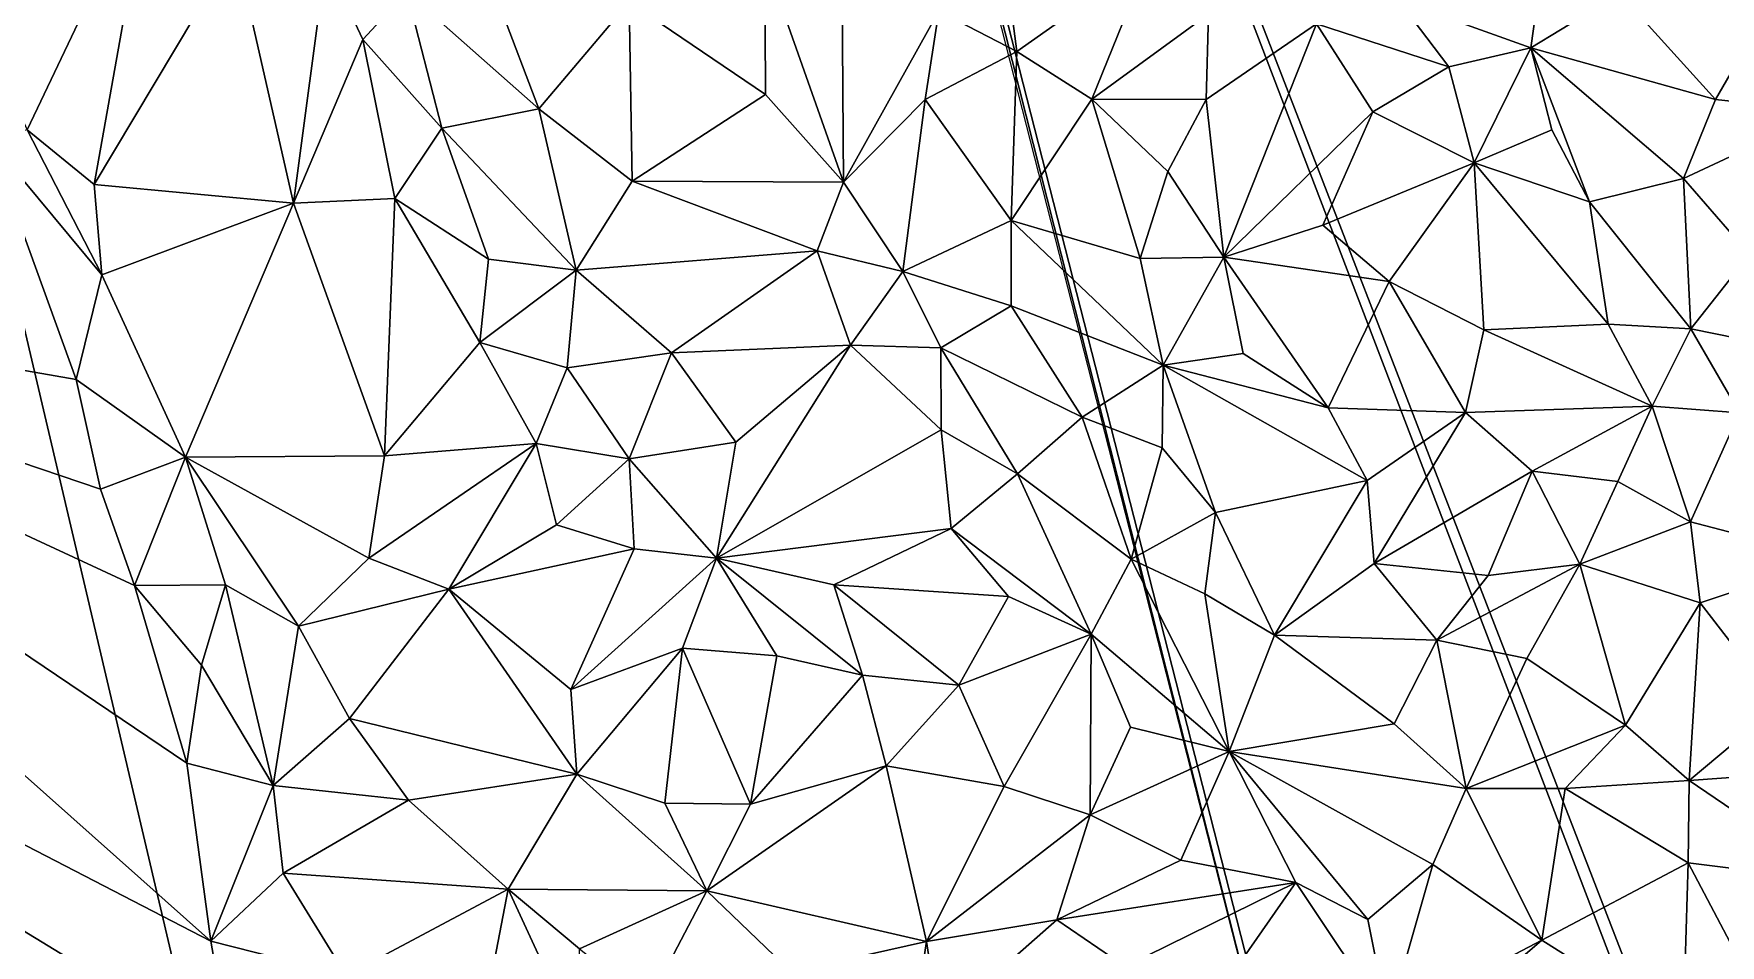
# Model space of a CAD drawing. Header units: metres. Extents: x -113 to 180, y -133 to 86.
# Drawn here: x -56.97 to -50.73, y -98.79 to -95.42 of the extents above; entities that cross this region are included whole.
import ezdxf

# ---------------------------------------------------------------- set-up
doc = ezdxf.new("R2010")
doc.units = ezdxf.units.M
for name, color, linetype, true_color in [('ASFALTO', 7, 'Continuous', 0x4a4b4e), ('EDIFICACION', 7, 'Continuous', 0xd9d4ca), ('TERRENO', 7, 'Continuous', 0x9a9179)]:
    doc.layers.add(name, color=color, linetype=linetype, true_color=true_color)

msp = doc.modelspace()

# ---------------------------------------------------------------- linework, layer by layer
at = {"layer": 'ASFALTO'}
for points in [[(-74.0979, -10.8561, 81.3415), (-53.1404, -66.9089, 80.2157), (-33.6043, -107.7545, 80.5869)], [(-62.5035, -30.9379, 80.492), (-74.0979, -10.8561, 81.3415), (-33.6043, -107.7545, 80.5869)], [(-65.2146, -13.3902, 80.6679), (-63.7816, -19.3873, 80.5999), (-33.6043, -107.7545, 80.5869)], [(-65.2146, -13.3902, 80.6679), (-33.6043, -107.7545, 80.5869), (-44.7201, -63.4721, 79.7034)], [(-63.7816, -19.3873, 80.5999), (-61.1285, -30.5843, 80.3979), (-33.6043, -107.7545, 80.5869)], [(-61.1278, -30.5999, 80.3978), (-61.1286, -30.6037, 80.3979), (-33.6043, -107.7545, 80.5869)], [(-61.1285, -30.5843, 80.3979), (-61.1278, -30.5881, 80.3979), (-33.6043, -107.7545, 80.5869)], [(-61.1278, -30.5881, 80.3979), (-61.1274, -30.5921, 80.3978), (-33.6043, -107.7545, 80.5869)], [(-61.1274, -30.596, 80.3978), (-61.1278, -30.5999, 80.3978), (-33.6043, -107.7545, 80.5869)], [(-61.1274, -30.5921, 80.3978), (-61.1274, -30.596, 80.3978), (-33.6043, -107.7545, 80.5869)], [(-61.1577, -30.6328, 80.3996), (-62.4595, -30.9562, 80.4889), (-33.6043, -107.7545, 80.5869)], [(-61.154, -30.6316, 80.3994), (-61.1577, -30.6328, 80.3996), (-33.6043, -107.7545, 80.5869)], [(-61.1503, -30.6301, 80.3991), (-61.154, -30.6316, 80.3994), (-33.6043, -107.7545, 80.5869)], [(-61.1469, -30.6283, 80.3989), (-61.1503, -30.6301, 80.3991), (-33.6043, -107.7545, 80.5869)], [(-61.1436, -30.6261, 80.3987), (-61.1469, -30.6283, 80.3989), (-33.6043, -107.7545, 80.5869)], [(-61.1406, -30.6236, 80.3985), (-61.1436, -30.6261, 80.3987), (-33.6043, -107.7545, 80.5869)], [(-61.1378, -30.6209, 80.3984), (-61.1406, -30.6236, 80.3985), (-33.6043, -107.7545, 80.5869)], [(-61.1353, -30.6178, 80.3982), (-61.1378, -30.6209, 80.3984), (-33.6043, -107.7545, 80.5869)], [(-61.1331, -30.6146, 80.3981), (-61.1353, -30.6178, 80.3982), (-33.6043, -107.7545, 80.5869)], [(-61.1312, -30.6111, 80.398), (-61.1331, -30.6146, 80.3981), (-33.6043, -107.7545, 80.5869)], [(-61.1297, -30.6075, 80.3979), (-61.1312, -30.6111, 80.398), (-33.6043, -107.7545, 80.5869)], [(-61.1286, -30.6037, 80.3979), (-61.1297, -30.6075, 80.3979), (-33.6043, -107.7545, 80.5869)], [(-62.5013, -30.9412, 80.4919), (-62.5035, -30.9379, 80.492), (-33.6043, -107.7545, 80.5869)], [(-62.4988, -30.9442, 80.4917), (-62.5013, -30.9412, 80.4919), (-33.6043, -107.7545, 80.5869)], [(-62.4961, -30.947, 80.4915), (-62.4988, -30.9442, 80.4917), (-33.6043, -107.7545, 80.5869)], [(-62.493, -30.9495, 80.4913), (-62.4961, -30.947, 80.4915), (-33.6043, -107.7545, 80.5869)], [(-62.4898, -30.9517, 80.491), (-62.493, -30.9495, 80.4913), (-33.6043, -107.7545, 80.5869)], [(-62.4863, -30.9535, 80.4908), (-62.4898, -30.9517, 80.491), (-33.6043, -107.7545, 80.5869)], [(-62.4827, -30.955, 80.4905), (-62.4863, -30.9535, 80.4908), (-33.6043, -107.7545, 80.5869)], [(-62.4789, -30.9562, 80.4902), (-62.4827, -30.955, 80.4905), (-33.6043, -107.7545, 80.5869)], [(-62.4751, -30.9569, 80.49), (-62.4789, -30.9562, 80.4902), (-33.6043, -107.7545, 80.5869)], [(-62.4712, -30.9573, 80.4897), (-62.4751, -30.9569, 80.49), (-33.6043, -107.7545, 80.5869)], [(-62.4673, -30.9573, 80.4894), (-62.4712, -30.9573, 80.4897), (-33.6043, -107.7545, 80.5869)], [(-62.4634, -30.957, 80.4891), (-62.4673, -30.9573, 80.4894), (-33.6043, -107.7545, 80.5869)], [(-62.4595, -30.9562, 80.4889), (-62.4634, -30.957, 80.4891), (-33.6043, -107.7545, 80.5869)], [(-53.1399, -66.9108, 80.2157), (-55.1858, -88.2589, 81.8466), (-40.7014, -125.6608, 80.5869)], [(-53.1404, -66.9089, 80.2157), (-53.1399, -66.9108, 80.2157), (-33.6043, -107.7545, 80.5869)], [(-53.1399, -66.9108, 80.2157), (-40.7014, -125.6608, 80.5869), (-33.6043, -107.7545, 80.5869)], [(-55.1858, -88.2589, 81.8466), (-53.3893, -95.4026, 80.7127), (-52.2634, -99.8148, 80.6859)], [(-55.1858, -88.2589, 81.8466), (-52.2634, -99.8148, 80.6859), (-50.953, -104.8281, 80.551)], [(-55.1858, -88.2589, 81.8466), (-50.953, -104.8281, 80.551), (-39.3658, -129.6006, 80.5869)], [(-55.1858, -88.2589, 81.8466), (-39.3658, -129.6006, 80.5869), (-40.7014, -125.6608, 80.5869)]]:
    msp.add_3dface(points, dxfattribs=at)
at = {"layer": 'EDIFICACION'}
for points in [[(-56.0031, -100.7557, 87.9525), (-57.1462, -95.8939, 87.9111), (-63.7625, -97.5023, 87.5749)], [(-57.1462, -95.8939, 80.9111), (-56.0031, -100.7557, 80.9525), (-56.0031, -100.7557, 87.9525)], [(-57.1462, -95.8939, 80.9111), (-56.0031, -100.7557, 87.9525), (-57.1462, -95.8939, 87.9111)], [(-55.1252, -104.4557, 87.8837), (-56.0031, -100.7557, 87.9525), (-63.7625, -97.5023, 87.5749)], [(-59.182, -117.0349, 87.5749), (-55.1252, -104.4557, 87.8837), (-63.7625, -97.5023, 87.5749)]]:
    msp.add_3dface(points, dxfattribs=at)
at = {"layer": 'TERRENO'}
for points in [[(-51.9219, -95.2989, 80.6241), (-51.4326, -95.4737, 80.6223), (-51.222, -93.9713, 80.6808)], [(-51.222, -93.9713, 80.6808), (-51.4326, -95.4737, 80.6223), (-51.1041, -95.2724, 80.6315)], [(-56.5364, -94.8245, 80.875), (-57.1614, -95.4007, 80.9357), (-56.9897, -95.7765, 80.9358)], [(-56.5364, -94.8245, 80.875), (-56.9897, -95.7765, 80.9358), (-56.7423, -95.9794, 80.8355)], [(-56.2195, -95.1043, 80.8352), (-56.5364, -94.8245, 80.875), (-56.7423, -95.9794, 80.8355)], [(-56.0051, -96.0475, 80.8137), (-56.2195, -95.1043, 80.8352), (-56.7423, -95.9794, 80.8355)], [(-56.0051, -96.0475, 80.8137), (-55.8861, -95.1504, 80.8212), (-56.2195, -95.1043, 80.8352)], [(-55.8861, -95.1504, 80.8212), (-56.0051, -96.0475, 80.8137), (-55.7495, -95.4426, 80.8)], [(-55.5871, -95.2672, 80.7863), (-55.8861, -95.1504, 80.8212), (-55.7495, -95.4426, 80.8)], [(-54.7651, -95.3053, 80.7527), (-54.2611, -95.6458, 80.8), (-54.2634, -95.1458, 80.8628)], [(-54.2611, -95.6458, 80.8), (-53.9729, -95.9706, 80.787), (-54.2634, -95.1458, 80.8628)], [(-53.9729, -95.9706, 80.787), (-53.9781, -95.2832, 80.7625), (-54.2634, -95.1458, 80.8628)], [(-53.6213, -95.3385, 80.7147), (-53.333, -95.4878, 80.6916), (-53.3759, -95.1564, 80.7202)], [(-53.3759, -95.1564, 80.7202), (-53.333, -95.4878, 80.6916), (-52.8441, -95.1428, 80.6637)], [(-53.333, -95.4878, 80.6916), (-53.0558, -95.6638, 80.6723), (-52.8441, -95.1428, 80.6637)], [(-53.0558, -95.6638, 80.6723), (-52.6243, -95.3489, 80.6524), (-52.8441, -95.1428, 80.6637)], [(-55.5871, -95.2672, 80.7863), (-55.7495, -95.4426, 80.8), (-55.4572, -95.771, 80.7816)], [(-55.0986, -95.6995, 80.7781), (-55.5871, -95.2672, 80.7863), (-55.4572, -95.771, 80.7816)], [(-55.5871, -95.2672, 80.7863), (-55.0986, -95.6995, 80.7781), (-55.2432, -95.3195, 80.7803)], [(-53.9729, -95.9706, 80.787), (-53.6213, -95.3385, 80.7147), (-53.9781, -95.2832, 80.7625)], [(-51.4326, -95.4737, 80.6223), (-50.751, -95.6642, 80.6058), (-51.1041, -95.2724, 80.6315)], [(-50.751, -95.6642, 80.6058), (-50.507, -95.2418, 80.6), (-51.1041, -95.2724, 80.6315)], [(-50.751, -95.6642, 80.6058), (-50.3391, -95.7085, 80.6193), (-50.507, -95.2418, 80.6)], [(-55.0986, -95.6995, 80.7781), (-54.7651, -95.3053, 80.7527), (-55.2432, -95.3195, 80.7803)], [(-54.7651, -95.3053, 80.7527), (-55.0986, -95.6995, 80.7781), (-54.7537, -95.9666, 80.7488)], [(-54.2611, -95.6458, 80.8), (-54.7651, -95.3053, 80.7527), (-54.7537, -95.9666, 80.7488)], [(-53.6213, -95.3385, 80.7147), (-53.9729, -95.9706, 80.787), (-53.6713, -95.6653, 80.7123)], [(-53.333, -95.4878, 80.6916), (-53.6213, -95.3385, 80.7147), (-53.6713, -95.6653, 80.7123)], [(-52.6243, -95.3489, 80.6524), (-53.0558, -95.6638, 80.6723), (-52.6327, -95.6649, 80.6431)], [(-52.2253, -95.3854, 80.6237), (-52.6243, -95.3489, 80.6524), (-52.6327, -95.6649, 80.6431)], [(-52.2253, -95.3854, 80.6237), (-51.7359, -95.5445, 80.6047), (-51.9219, -95.2989, 80.6241)], [(-51.7359, -95.5445, 80.6047), (-51.4326, -95.4737, 80.6223), (-51.9219, -95.2989, 80.6241)], [(-52.568, -96.2478, 80.6382), (-52.2253, -95.3854, 80.6237), (-52.6327, -95.6649, 80.6431)], [(-52.2253, -95.3854, 80.6237), (-52.568, -96.2478, 80.6382), (-52.0167, -95.7105, 80.6044)], [(-51.7359, -95.5445, 80.6047), (-52.2253, -95.3854, 80.6237), (-52.0167, -95.7105, 80.6044)], [(-56.0051, -96.0475, 80.8137), (-55.6313, -96.0304, 80.7853), (-55.7495, -95.4426, 80.8)], [(-55.7495, -95.4426, 80.8), (-55.6313, -96.0304, 80.7853), (-55.4572, -95.771, 80.7816)], [(-51.6428, -95.8988, 80.6078), (-51.4326, -95.4737, 80.6223), (-51.7359, -95.5445, 80.6047)], [(-51.4326, -95.4737, 80.6223), (-51.6428, -95.8988, 80.6078), (-51.3555, -95.7766, 80.6186)], [(-50.751, -95.6642, 80.6058), (-51.4326, -95.4737, 80.6223), (-50.8686, -95.9565, 80.5857)], [(-51.2167, -96.0432, 80.6031), (-51.4326, -95.4737, 80.6223), (-51.3555, -95.7766, 80.6186)], [(-51.4326, -95.4737, 80.6223), (-51.2167, -96.0432, 80.6031), (-50.8686, -95.9565, 80.5857)], [(-53.3535, -96.1124, 80.6946), (-53.333, -95.4878, 80.6916), (-53.6713, -95.6653, 80.7123)], [(-53.0558, -95.6638, 80.6723), (-53.333, -95.4878, 80.6916), (-53.3535, -96.1124, 80.6946)], [(-51.6428, -95.8988, 80.6078), (-51.7359, -95.5445, 80.6047), (-52.0167, -95.7105, 80.6044)], [(-53.9729, -95.9706, 80.787), (-54.2611, -95.6458, 80.8), (-54.7537, -95.9666, 80.7488)], [(-53.9729, -95.9706, 80.787), (-53.7532, -96.3004, 80.772), (-53.6713, -95.6653, 80.7123)], [(-53.7532, -96.3004, 80.772), (-53.3535, -96.1124, 80.6946), (-53.6713, -95.6653, 80.7123)], [(-53.0558, -95.6638, 80.6723), (-53.3535, -96.1124, 80.6946), (-52.8769, -96.2526, 80.6593)], [(-52.6327, -95.6649, 80.6431), (-53.0558, -95.6638, 80.6723), (-52.7744, -95.9311, 80.6522)], [(-53.0558, -95.6638, 80.6723), (-52.8769, -96.2526, 80.6593), (-52.7744, -95.9311, 80.6522)], [(-52.568, -96.2478, 80.6382), (-52.6327, -95.6649, 80.6431), (-52.7744, -95.9311, 80.6522)], [(-50.3391, -95.7085, 80.6193), (-50.751, -95.6642, 80.6058), (-50.8686, -95.9565, 80.5857)], [(-54.9606, -96.2951, 80.7643), (-55.0986, -95.6995, 80.7781), (-55.4572, -95.771, 80.7816)], [(-55.0986, -95.6995, 80.7781), (-54.9606, -96.2951, 80.7643), (-54.7537, -95.9666, 80.7488)], [(-52.568, -96.2478, 80.6382), (-52.2014, -96.1289, 80.6211), (-52.0167, -95.7105, 80.6044)], [(-52.2014, -96.1289, 80.6211), (-51.6428, -95.8988, 80.6078), (-52.0167, -95.7105, 80.6044)], [(-50.6248, -96.2379, 80.6169), (-50.3391, -95.7085, 80.6193), (-50.8686, -95.9565, 80.5857)], [(-56.7138, -96.3124, 80.8316), (-56.9897, -95.7765, 80.9358), (-57.1314, -95.8117, 80.91)], [(-56.9897, -95.7765, 80.9358), (-56.7138, -96.3124, 80.8316), (-56.7423, -95.9794, 80.8355)], [(-55.6313, -96.0304, 80.7853), (-55.2849, -96.2554, 80.7682), (-55.4572, -95.771, 80.7816)], [(-55.2849, -96.2554, 80.7682), (-54.9606, -96.2951, 80.7643), (-55.4572, -95.771, 80.7816)], [(-51.6428, -95.8988, 80.6078), (-51.2167, -96.0432, 80.6031), (-51.3555, -95.7766, 80.6186)], [(-57.1314, -95.8117, 80.91), (-59.0897, -96.3022, 81.2), (-56.8081, -96.7001, 80.8497)], [(-56.7138, -96.3124, 80.8316), (-57.1314, -95.8117, 80.91), (-56.8081, -96.7001, 80.8497)], [(-51.6428, -95.8988, 80.6078), (-52.2014, -96.1289, 80.6211), (-51.9569, -96.3373, 80.6167)], [(-51.6066, -96.5162, 80.6192), (-51.6428, -95.8988, 80.6078), (-51.9569, -96.3373, 80.6167)], [(-51.6428, -95.8988, 80.6078), (-51.6066, -96.5162, 80.6192), (-51.1475, -96.4946, 80.6045)], [(-51.2167, -96.0432, 80.6031), (-51.6428, -95.8988, 80.6078), (-51.1475, -96.4946, 80.6045)], [(-54.9606, -96.2951, 80.7643), (-54.0698, -96.2238, 80.8), (-54.7537, -95.9666, 80.7488)], [(-54.0698, -96.2238, 80.8), (-53.9729, -95.9706, 80.787), (-54.7537, -95.9666, 80.7488)], [(-53.7532, -96.3004, 80.772), (-53.9729, -95.9706, 80.787), (-54.0698, -96.2238, 80.8)], [(-52.8769, -96.2526, 80.6593), (-52.568, -96.2478, 80.6382), (-52.7744, -95.9311, 80.6522)], [(-51.2167, -96.0432, 80.6031), (-50.8413, -96.5121, 80.608), (-50.8686, -95.9565, 80.5857)], [(-50.8413, -96.5121, 80.608), (-50.6248, -96.2379, 80.6169), (-50.8686, -95.9565, 80.5857)], [(-56.7138, -96.3124, 80.8316), (-56.0051, -96.0475, 80.8137), (-56.7423, -95.9794, 80.8355)], [(-55.6313, -96.0304, 80.7853), (-56.0051, -96.0475, 80.8137), (-55.6692, -96.982, 80.8)], [(-55.3166, -96.5632, 80.7799), (-55.6313, -96.0304, 80.7853), (-55.6692, -96.982, 80.8)], [(-55.6313, -96.0304, 80.7853), (-55.3166, -96.5632, 80.7799), (-55.2849, -96.2554, 80.7682)], [(-56.0051, -96.0475, 80.8137), (-56.7138, -96.3124, 80.8316), (-56.404, -96.9872, 80.8358)], [(-56.0051, -96.0475, 80.8137), (-56.404, -96.9872, 80.8358), (-55.6692, -96.982, 80.8)], [(-50.8413, -96.5121, 80.608), (-51.2167, -96.0432, 80.6031), (-51.1475, -96.4946, 80.6045)], [(-53.3535, -96.1124, 80.6946), (-53.7532, -96.3004, 80.772), (-53.3535, -96.4278, 80.6945)], [(-52.7921, -96.647, 80.6643), (-53.3535, -96.1124, 80.6946), (-53.3535, -96.4278, 80.6945)], [(-53.3535, -96.1124, 80.6946), (-52.7921, -96.647, 80.6643), (-52.8769, -96.2526, 80.6593)], [(-52.2014, -96.1289, 80.6211), (-52.568, -96.2478, 80.6382), (-51.9569, -96.3373, 80.6167)], [(-54.0698, -96.2238, 80.8), (-54.9606, -96.2951, 80.7643), (-54.609, -96.6009, 80.7362)], [(-53.9475, -96.5721, 80.7721), (-54.0698, -96.2238, 80.8), (-54.609, -96.6009, 80.7362)], [(-53.9475, -96.5721, 80.7721), (-53.7532, -96.3004, 80.772), (-54.0698, -96.2238, 80.8)], [(-55.3166, -96.5632, 80.7799), (-54.9606, -96.2951, 80.7643), (-55.2849, -96.2554, 80.7682)], [(-52.7921, -96.647, 80.6643), (-52.568, -96.2478, 80.6382), (-52.8769, -96.2526, 80.6593)], [(-52.568, -96.2478, 80.6382), (-52.7921, -96.647, 80.6643), (-52.4963, -96.603, 80.6355)], [(-51.9569, -96.3373, 80.6167), (-52.568, -96.2478, 80.6382), (-52.1817, -96.8042, 80.6219)], [(-52.568, -96.2478, 80.6382), (-52.4963, -96.603, 80.6355), (-52.1817, -96.8042, 80.6219)], [(-50.6248, -96.2379, 80.6169), (-50.8413, -96.5121, 80.608), (-50.2281, -96.6371, 80.6089)], [(-56.3113, -98.7759, 80.8818), (-59.0897, -96.3022, 81.2), (-60.4401, -96.6404, 81.4)], [(-56.3993, -98.1171, 80.8592), (-56.5928, -97.4614, 80.8447), (-59.0897, -96.3022, 81.2)], [(-56.3113, -98.7759, 80.8818), (-56.3993, -98.1171, 80.8592), (-59.0897, -96.3022, 81.2)], [(-59.0897, -96.3022, 81.2), (-56.7192, -97.1046, 80.8532), (-56.8081, -96.7001, 80.8497)], [(-56.5928, -97.4614, 80.8447), (-56.7192, -97.1046, 80.8532), (-59.0897, -96.3022, 81.2)], [(-56.404, -96.9872, 80.8358), (-56.7138, -96.3124, 80.8316), (-56.8081, -96.7001, 80.8497)], [(-54.9606, -96.2951, 80.7643), (-55.3166, -96.5632, 80.7799), (-54.9943, -96.656, 80.769)], [(-54.609, -96.6009, 80.7362), (-54.9606, -96.2951, 80.7643), (-54.9943, -96.656, 80.769)], [(-53.7532, -96.3004, 80.772), (-53.9475, -96.5721, 80.7721), (-53.6128, -96.583, 80.7723)], [(-53.7532, -96.3004, 80.772), (-53.6128, -96.583, 80.7723), (-53.3535, -96.4278, 80.6945)], [(-51.674, -96.8213, 80.5948), (-51.9569, -96.3373, 80.6167), (-52.1817, -96.8042, 80.6219)], [(-51.674, -96.8213, 80.5948), (-51.6066, -96.5162, 80.6192), (-51.9569, -96.3373, 80.6167)], [(-53.6128, -96.583, 80.7723), (-53.0906, -96.8383, 80.6912), (-53.3535, -96.4278, 80.6945)], [(-53.0906, -96.8383, 80.6912), (-52.7921, -96.647, 80.6643), (-53.3535, -96.4278, 80.6945)], [(-51.674, -96.8213, 80.5948), (-50.9847, -96.7982, 80.6004), (-51.6066, -96.5162, 80.6192)], [(-51.6066, -96.5162, 80.6192), (-50.9847, -96.7982, 80.6004), (-51.1475, -96.4946, 80.6045)], [(-50.9847, -96.7982, 80.6004), (-50.8413, -96.5121, 80.608), (-51.1475, -96.4946, 80.6045)], [(-50.8413, -96.5121, 80.608), (-50.9847, -96.7982, 80.6004), (-50.6614, -96.8229, 80.6073)], [(-50.8413, -96.5121, 80.608), (-50.6614, -96.8229, 80.6073), (-50.2281, -96.6371, 80.6089)], [(-55.1085, -96.9366, 80.7742), (-55.3166, -96.5632, 80.7799), (-55.6692, -96.982, 80.8)], [(-55.3166, -96.5632, 80.7799), (-55.1085, -96.9366, 80.7742), (-54.9943, -96.656, 80.769)], [(-54.7648, -96.9934, 80.7528), (-54.609, -96.6009, 80.7362), (-54.9943, -96.656, 80.769)], [(-54.7648, -96.9934, 80.7528), (-54.3707, -96.9315, 80.7342), (-54.609, -96.6009, 80.7362)], [(-54.3707, -96.9315, 80.7342), (-53.9475, -96.5721, 80.7721), (-54.609, -96.6009, 80.7362)], [(-53.9475, -96.5721, 80.7721), (-54.4419, -97.3594, 80.7381), (-53.612, -96.8859, 80.8032)], [(-54.4419, -97.3594, 80.7381), (-53.9475, -96.5721, 80.7721), (-54.3707, -96.9315, 80.7342)], [(-53.6128, -96.583, 80.7723), (-53.9475, -96.5721, 80.7721), (-53.612, -96.8859, 80.8032)], [(-53.0906, -96.8383, 80.6912), (-53.6128, -96.583, 80.7723), (-53.3301, -97.0488, 80.7322)], [(-53.3301, -97.0488, 80.7322), (-53.6128, -96.583, 80.7723), (-53.612, -96.8859, 80.8032)], [(-61.7904, -96.9786, 81.6), (-56.2352, -99.2052, 80.8694), (-60.4401, -96.6404, 81.4)], [(-56.2352, -99.2052, 80.8694), (-56.3113, -98.7759, 80.8818), (-60.4401, -96.6404, 81.4)], [(-55.1085, -96.9366, 80.7742), (-54.7648, -96.9934, 80.7528), (-54.9943, -96.656, 80.769)], [(-52.7921, -96.647, 80.6643), (-53.0906, -96.8383, 80.6912), (-52.7955, -96.9518, 80.6898)], [(-52.598, -97.1911, 80.6731), (-52.7921, -96.647, 80.6643), (-52.7955, -96.9518, 80.6898)], [(-52.4963, -96.603, 80.6355), (-52.7921, -96.647, 80.6643), (-52.1817, -96.8042, 80.6219)], [(-52.7921, -96.647, 80.6643), (-52.0375, -97.0724, 80.6374), (-52.1817, -96.8042, 80.6219)], [(-52.7921, -96.647, 80.6643), (-52.598, -97.1911, 80.6731), (-52.0375, -97.0724, 80.6374)], [(-56.7192, -97.1046, 80.8532), (-56.404, -96.9872, 80.8358), (-56.8081, -96.7001, 80.8497)], [(-52.9099, -97.364, 80.6936), (-53.0906, -96.8383, 80.6912), (-53.3301, -97.0488, 80.7322)], [(-53.0906, -96.8383, 80.6912), (-52.9099, -97.364, 80.6936), (-52.7955, -96.9518, 80.6898)], [(-52.0375, -97.0724, 80.6374), (-51.674, -96.8213, 80.5948), (-52.1817, -96.8042, 80.6219)], [(-52.0123, -97.3798, 80.6661), (-51.674, -96.8213, 80.5948), (-52.0375, -97.0724, 80.6374)], [(-51.674, -96.8213, 80.5948), (-52.0123, -97.3798, 80.6661), (-51.4276, -97.0385, 80.5822)], [(-50.9847, -96.7982, 80.6004), (-51.674, -96.8213, 80.5948), (-51.4276, -97.0385, 80.5822)], [(-51.1116, -97.0772, 80.6067), (-50.9847, -96.7982, 80.6004), (-51.4276, -97.0385, 80.5822)], [(-50.9847, -96.7982, 80.6004), (-51.1116, -97.0772, 80.6067), (-50.8427, -97.2253, 80.6259)], [(-50.6614, -96.8229, 80.6073), (-50.9847, -96.7982, 80.6004), (-50.8427, -97.2253, 80.6259)], [(-50.32, -97.3623, 80.5695), (-50.6614, -96.8229, 80.6073), (-50.8427, -97.2253, 80.6259)], [(-54.4419, -97.3594, 80.7381), (-53.5754, -97.2507, 80.8025), (-53.612, -96.8859, 80.8032)], [(-53.5754, -97.2507, 80.8025), (-53.3301, -97.0488, 80.7322), (-53.612, -96.8859, 80.8032)], [(-55.1085, -96.9366, 80.7742), (-55.7276, -97.3604, 80.8055), (-55.4313, -97.4748, 80.7908)], [(-55.1085, -96.9366, 80.7742), (-55.6692, -96.982, 80.8), (-55.7276, -97.3604, 80.8055)], [(-55.0335, -97.2373, 80.7787), (-55.1085, -96.9366, 80.7742), (-55.4313, -97.4748, 80.7908)], [(-54.7648, -96.9934, 80.7528), (-55.1085, -96.9366, 80.7742), (-55.0335, -97.2373, 80.7787)], [(-54.7648, -96.9934, 80.7528), (-54.4419, -97.3594, 80.7381), (-54.3707, -96.9315, 80.7342)], [(-52.9099, -97.364, 80.6936), (-52.598, -97.1911, 80.6731), (-52.7955, -96.9518, 80.6898)], [(-63.1408, -97.3168, 81.8), (-55.7336, -101.3871, 80.9296), (-61.7904, -96.9786, 81.6)], [(-55.8669, -100.8661, 80.939), (-56.2352, -99.2052, 80.8694), (-61.7904, -96.9786, 81.6)], [(-55.7336, -101.3871, 80.9296), (-55.8669, -100.8661, 80.939), (-61.7904, -96.9786, 81.6)], [(-56.404, -96.9872, 80.8358), (-56.7192, -97.1046, 80.8532), (-56.5928, -97.4614, 80.8447)], [(-56.404, -96.9872, 80.8358), (-56.5928, -97.4614, 80.8447), (-56.2566, -97.4583, 80.8252)], [(-55.6692, -96.982, 80.8), (-56.404, -96.9872, 80.8358), (-55.7276, -97.3604, 80.8055)], [(-55.9872, -97.6117, 80.8111), (-56.404, -96.9872, 80.8358), (-56.2566, -97.4583, 80.8252)], [(-56.404, -96.9872, 80.8358), (-55.9872, -97.6117, 80.8111), (-55.7276, -97.3604, 80.8055)], [(-54.7461, -97.3254, 80.7601), (-54.7648, -96.9934, 80.7528), (-55.0335, -97.2373, 80.7787)], [(-54.4419, -97.3594, 80.7381), (-54.7648, -96.9934, 80.7528), (-54.7461, -97.3254, 80.7601)], [(-53.5754, -97.2507, 80.8025), (-53.0583, -97.6405, 80.7496), (-53.3301, -97.0488, 80.7322)], [(-53.0583, -97.6405, 80.7496), (-52.9099, -97.364, 80.6936), (-53.3301, -97.0488, 80.7322)], [(-52.598, -97.1911, 80.6731), (-52.3807, -97.6445, 80.7455), (-52.0375, -97.0724, 80.6374)], [(-52.3807, -97.6445, 80.7455), (-52.0123, -97.3798, 80.6661), (-52.0375, -97.0724, 80.6374)], [(-52.0123, -97.3798, 80.6661), (-51.5902, -97.4234, 80.6063), (-51.4276, -97.0385, 80.5822)], [(-51.5902, -97.4234, 80.6063), (-51.2522, -97.3824, 80.6376), (-51.4276, -97.0385, 80.5822)], [(-51.2522, -97.3824, 80.6376), (-51.1116, -97.0772, 80.6067), (-51.4276, -97.0385, 80.5822)], [(-51.1116, -97.0772, 80.6067), (-51.2522, -97.3824, 80.6376), (-50.8427, -97.2253, 80.6259)], [(-52.598, -97.1911, 80.6731), (-52.9099, -97.364, 80.6936), (-52.6379, -97.4916, 80.71)], [(-52.3807, -97.6445, 80.7455), (-52.598, -97.1911, 80.6731), (-52.6379, -97.4916, 80.71)], [(-54.7461, -97.3254, 80.7601), (-55.0335, -97.2373, 80.7787), (-55.4313, -97.4748, 80.7908)], [(-54.4419, -97.3594, 80.7381), (-54.0093, -97.4583, 80.7883), (-53.5754, -97.2507, 80.8025)], [(-53.5754, -97.2507, 80.8025), (-54.0093, -97.4583, 80.7883), (-53.3627, -97.5015, 80.7837)], [(-53.0583, -97.6405, 80.7496), (-53.5754, -97.2507, 80.8025), (-53.3627, -97.5015, 80.7837)], [(-51.2522, -97.3824, 80.6376), (-50.8076, -97.5251, 80.6019), (-50.8427, -97.2253, 80.6259)], [(-50.8076, -97.5251, 80.6019), (-50.32, -97.3623, 80.5695), (-50.8427, -97.2253, 80.6259)], [(-55.569, -102.4707, 80.9226), (-63.1408, -97.3168, 81.8), (-63.7615, -97.4722, 81.8919)], [(-55.6685, -101.7365, 80.933), (-63.1408, -97.3168, 81.8), (-55.569, -102.4707, 80.9226)], [(-55.6685, -101.7365, 80.933), (-55.7336, -101.3871, 80.9296), (-63.1408, -97.3168, 81.8)], [(-54.9804, -97.8455, 80.784), (-54.7461, -97.3254, 80.7601), (-55.4313, -97.4748, 80.7908)], [(-54.4419, -97.3594, 80.7381), (-54.7461, -97.3254, 80.7601), (-54.9804, -97.8455, 80.784)], [(-55.7276, -97.3604, 80.8055), (-55.9872, -97.6117, 80.8111), (-55.4313, -97.4748, 80.7908)], [(-54.5674, -97.6927, 80.7643), (-54.4419, -97.3594, 80.7381), (-54.9804, -97.8455, 80.784)], [(-54.4419, -97.3594, 80.7381), (-54.5674, -97.6927, 80.7643), (-54.2191, -97.7209, 80.7486)], [(-53.9028, -97.7928, 80.7673), (-54.4419, -97.3594, 80.7381), (-54.2191, -97.7209, 80.7486)], [(-54.0093, -97.4583, 80.7883), (-54.4419, -97.3594, 80.7381), (-53.9028, -97.7928, 80.7673)], [(-53.0583, -97.6405, 80.7496), (-52.5477, -98.0743, 80.7841), (-52.9099, -97.364, 80.6936)], [(-52.9099, -97.364, 80.6936), (-52.5477, -98.0743, 80.7841), (-52.6379, -97.4916, 80.71)], [(-52.3807, -97.6445, 80.7455), (-51.7799, -97.6628, 80.6269), (-52.0123, -97.3798, 80.6661)], [(-52.0123, -97.3798, 80.6661), (-51.7799, -97.6628, 80.6269), (-51.5902, -97.4234, 80.6063)], [(-51.7799, -97.6628, 80.6269), (-51.2522, -97.3824, 80.6376), (-51.5902, -97.4234, 80.6063)], [(-51.2522, -97.3824, 80.6376), (-51.7799, -97.6628, 80.6269), (-51.4484, -97.7302, 80.6)], [(-51.0833, -97.9769, 80.6038), (-51.2522, -97.3824, 80.6376), (-51.4484, -97.7302, 80.6)], [(-50.8076, -97.5251, 80.6019), (-51.2522, -97.3824, 80.6376), (-51.0833, -97.9769, 80.6038)], [(-50.32, -97.3623, 80.5695), (-50.8076, -97.5251, 80.6019), (-50.515, -97.9032, 80.5754)], [(-53.1786, -112.3872, 80.6), (-63.7615, -97.4722, 81.8919), (-52.4451, -115.43, 80.501)], [(-53.1786, -112.3872, 80.6), (-54.5272, -106.951, 80.8), (-63.7615, -97.4722, 81.8919)], [(-54.5272, -106.951, 80.8), (-55.1649, -103.6732, 80.8935), (-63.7615, -97.4722, 81.8919)], [(-55.1649, -103.6732, 80.8935), (-55.3032, -103.2571, 80.8662), (-63.7615, -97.4722, 81.8919)], [(-55.3032, -103.2571, 80.8662), (-55.4384, -102.8221, 80.8905), (-63.7615, -97.4722, 81.8919)], [(-55.4384, -102.8221, 80.8905), (-55.569, -102.4707, 80.9226), (-63.7615, -97.4722, 81.8919)], [(-56.5928, -97.4614, 80.8447), (-56.3452, -97.7558, 80.8354), (-56.2566, -97.4583, 80.8252)], [(-56.3452, -97.7558, 80.8354), (-56.5928, -97.4614, 80.8447), (-56.3993, -98.1171, 80.8592)], [(-56.3452, -97.7558, 80.8354), (-56.0809, -98.1998, 80.8343), (-56.2566, -97.4583, 80.8252)], [(-56.0809, -98.1998, 80.8343), (-55.9872, -97.6117, 80.8111), (-56.2566, -97.4583, 80.8252)], [(-53.5466, -97.8288, 80.8183), (-54.0093, -97.4583, 80.7883), (-53.9028, -97.7928, 80.7673)], [(-54.0093, -97.4583, 80.7883), (-53.5466, -97.8288, 80.8183), (-53.3627, -97.5015, 80.7837)], [(-55.9872, -97.6117, 80.8111), (-55.7981, -97.9525, 80.804), (-55.4313, -97.4748, 80.7908)], [(-55.7981, -97.9525, 80.804), (-54.959, -98.1577, 80.8035), (-55.4313, -97.4748, 80.7908)], [(-54.959, -98.1577, 80.8035), (-54.9804, -97.8455, 80.784), (-55.4313, -97.4748, 80.7908)], [(-53.5466, -97.8288, 80.8183), (-53.0583, -97.6405, 80.7496), (-53.3627, -97.5015, 80.7837)], [(-52.5477, -98.0743, 80.7841), (-52.3807, -97.6445, 80.7455), (-52.6379, -97.4916, 80.71)], [(-50.8474, -98.1814, 80.5787), (-50.8076, -97.5251, 80.6019), (-51.0833, -97.9769, 80.6038)], [(-50.8076, -97.5251, 80.6019), (-50.8474, -98.1814, 80.5787), (-50.515, -97.9032, 80.5754)], [(-55.9872, -97.6117, 80.8111), (-56.0809, -98.1998, 80.8343), (-55.7981, -97.9525, 80.804)], [(-53.0583, -97.6405, 80.7496), (-53.5466, -97.8288, 80.8183), (-53.3797, -98.2034, 80.8107)], [(-53.0612, -98.3088, 80.8136), (-53.0583, -97.6405, 80.7496), (-53.3797, -98.2034, 80.8107)], [(-53.0583, -97.6405, 80.7496), (-53.0612, -98.3088, 80.8136), (-52.9124, -97.9843, 80.7977)], [(-52.5477, -98.0743, 80.7841), (-53.0583, -97.6405, 80.7496), (-52.9124, -97.9843, 80.7977)], [(-52.3807, -97.6445, 80.7455), (-52.5477, -98.0743, 80.7841), (-51.9387, -97.9722, 80.6671)], [(-51.7799, -97.6628, 80.6269), (-52.3807, -97.6445, 80.7455), (-51.9387, -97.9722, 80.6671)], [(-54.959, -98.1577, 80.8035), (-54.5674, -97.6927, 80.7643), (-54.9804, -97.8455, 80.784)], [(-54.959, -98.1577, 80.8035), (-54.6337, -98.265, 80.7913), (-54.5674, -97.6927, 80.7643)], [(-54.6337, -98.265, 80.7913), (-54.3162, -98.269, 80.7784), (-54.5674, -97.6927, 80.7643)], [(-54.5674, -97.6927, 80.7643), (-54.3162, -98.269, 80.7784), (-54.2191, -97.7209, 80.7486)], [(-54.3162, -98.269, 80.7784), (-53.9028, -97.7928, 80.7673), (-54.2191, -97.7209, 80.7486)], [(-51.6717, -98.2107, 80.6165), (-51.7799, -97.6628, 80.6269), (-51.9387, -97.9722, 80.6671)], [(-51.7799, -97.6628, 80.6269), (-51.6717, -98.2107, 80.6165), (-51.4484, -97.7302, 80.6)], [(-56.0809, -98.1998, 80.8343), (-56.3452, -97.7558, 80.8354), (-56.3993, -98.1171, 80.8592)], [(-51.6717, -98.2107, 80.6165), (-51.0833, -97.9769, 80.6038), (-51.4484, -97.7302, 80.6)], [(-54.3162, -98.269, 80.7784), (-53.8151, -98.1273, 80.7863), (-53.9028, -97.7928, 80.7673)], [(-53.8151, -98.1273, 80.7863), (-53.5466, -97.8288, 80.8183), (-53.9028, -97.7928, 80.7673)], [(-53.5466, -97.8288, 80.8183), (-53.8151, -98.1273, 80.7863), (-53.3797, -98.2034, 80.8107)], [(-50.8474, -98.1814, 80.5787), (-50.3192, -98.1438, 80.5554), (-50.515, -97.9032, 80.5754)], [(-55.7981, -97.9525, 80.804), (-56.0809, -98.1998, 80.8343), (-55.5808, -98.2545, 80.8198)], [(-54.959, -98.1577, 80.8035), (-55.7981, -97.9525, 80.804), (-55.5808, -98.2545, 80.8198)], [(-52.5477, -98.0743, 80.7841), (-51.6717, -98.2107, 80.6165), (-51.9387, -97.9722, 80.6671)], [(-53.0612, -98.3088, 80.8136), (-52.5477, -98.0743, 80.7841), (-52.9124, -97.9843, 80.7977)], [(-51.6717, -98.2107, 80.6165), (-51.3062, -98.2115, 80.5935), (-51.0833, -97.9769, 80.6038)], [(-51.3062, -98.2115, 80.5935), (-50.8474, -98.1814, 80.5787), (-51.0833, -97.9769, 80.6038)], [(-52.5477, -98.0743, 80.7841), (-53.0612, -98.3088, 80.8136), (-52.7259, -98.4766, 80.8)], [(-52.3015, -98.5588, 80.7597), (-52.5477, -98.0743, 80.7841), (-52.7259, -98.4766, 80.8)], [(-51.6717, -98.2107, 80.6165), (-52.5477, -98.0743, 80.7841), (-51.7949, -98.4926, 80.6243)], [(-52.5477, -98.0743, 80.7841), (-52.0353, -98.6954, 80.6382), (-51.7949, -98.4926, 80.6243)], [(-52.5477, -98.0743, 80.7841), (-52.3015, -98.5588, 80.7597), (-52.0353, -98.6954, 80.6382)], [(-56.3113, -98.7759, 80.8818), (-56.0809, -98.1998, 80.8343), (-56.3993, -98.1171, 80.8592)], [(-55.212, -98.5833, 80.8167), (-54.959, -98.1577, 80.8035), (-55.5808, -98.2545, 80.8198)], [(-54.4782, -98.5889, 80.7793), (-54.959, -98.1577, 80.8035), (-55.212, -98.5833, 80.8167)], [(-54.959, -98.1577, 80.8035), (-54.4782, -98.5889, 80.7793), (-54.6337, -98.265, 80.7913)], [(-54.3162, -98.269, 80.7784), (-54.4782, -98.5889, 80.7793), (-53.8151, -98.1273, 80.7863)], [(-53.8151, -98.1273, 80.7863), (-54.4782, -98.5889, 80.7793), (-53.6667, -98.777, 80.7661)], [(-53.8151, -98.1273, 80.7863), (-53.6667, -98.777, 80.7661), (-53.3797, -98.2034, 80.8107)], [(-50.3192, -98.1438, 80.5554), (-50.8474, -98.1814, 80.5787), (-50.2992, -98.555, 80.5473)], [(-56.0442, -98.5242, 80.8353), (-56.0809, -98.1998, 80.8343), (-56.3113, -98.7759, 80.8818)], [(-56.0809, -98.1998, 80.8343), (-56.0442, -98.5242, 80.8353), (-55.5808, -98.2545, 80.8198)], [(-53.6667, -98.777, 80.7661), (-53.0612, -98.3088, 80.8136), (-53.3797, -98.2034, 80.8107)], [(-51.6717, -98.2107, 80.6165), (-51.7949, -98.4926, 80.6243), (-51.392, -98.7715, 80.6026)], [(-51.3062, -98.2115, 80.5935), (-51.6717, -98.2107, 80.6165), (-51.392, -98.7715, 80.6026)], [(-50.8512, -98.4862, 80.5716), (-51.3062, -98.2115, 80.5935), (-51.392, -98.7715, 80.6026)], [(-50.8512, -98.4862, 80.5716), (-50.8474, -98.1814, 80.5787), (-51.3062, -98.2115, 80.5935)], [(-50.8474, -98.1814, 80.5787), (-50.8512, -98.4862, 80.5716), (-50.2992, -98.555, 80.5473)], [(-56.0442, -98.5242, 80.8353), (-55.212, -98.5833, 80.8167), (-55.5808, -98.2545, 80.8198)], [(-54.4782, -98.5889, 80.7793), (-54.3162, -98.269, 80.7784), (-54.6337, -98.265, 80.7913)], [(-53.0612, -98.3088, 80.8136), (-53.6667, -98.777, 80.7661), (-53.1845, -98.6962, 80.8071)], [(-52.7259, -98.4766, 80.8), (-53.0612, -98.3088, 80.8136), (-53.1845, -98.6962, 80.8071)], [(-55.8112, -98.9025, 80.8485), (-56.0442, -98.5242, 80.8353), (-56.3113, -98.7759, 80.8818)], [(-55.8112, -98.9025, 80.8485), (-55.212, -98.5833, 80.8167), (-56.0442, -98.5242, 80.8353)], [(-52.3015, -98.5588, 80.7597), (-52.7259, -98.4766, 80.8), (-53.1845, -98.6962, 80.8071)], [(-52.0353, -98.6954, 80.6382), (-51.9604, -99.0705, 80.63), (-51.7949, -98.4926, 80.6243)], [(-51.7949, -98.4926, 80.6243), (-51.9604, -99.0705, 80.63), (-51.392, -98.7715, 80.6026)], [(-50.8701, -99.1025, 80.5538), (-50.8512, -98.4862, 80.5716), (-51.392, -98.7715, 80.6026)], [(-50.6017, -98.9608, 80.5468), (-50.8512, -98.4862, 80.5716), (-50.8701, -99.1025, 80.5538)], [(-50.8512, -98.4862, 80.5716), (-50.6017, -98.9608, 80.5468), (-50.2992, -98.555, 80.5473)], [(-55.307, -99.0757, 80.8351), (-55.212, -98.5833, 80.8167), (-55.8112, -98.9025, 80.8485)], [(-55.307, -99.0757, 80.8351), (-54.9388, -99.1756, 80.8232), (-55.212, -98.5833, 80.8167)], [(-55.212, -98.5833, 80.8167), (-54.9388, -99.1756, 80.8232), (-54.9491, -98.8043, 80.8081)], [(-54.4782, -98.5889, 80.7793), (-55.212, -98.5833, 80.8167), (-54.9491, -98.8043, 80.8081)], [(-54.6949, -99.004, 80.792), (-54.4782, -98.5889, 80.7793), (-54.9491, -98.8043, 80.8081)], [(-54.4782, -98.5889, 80.7793), (-54.6949, -99.004, 80.792), (-54.1663, -98.8888, 80.7612)], [(-53.6667, -98.777, 80.7661), (-54.4782, -98.5889, 80.7793), (-54.1663, -98.8888, 80.7612)], [(-52.9321, -98.8697, 80.7852), (-52.3015, -98.5588, 80.7597), (-53.1845, -98.6962, 80.8071)], [(-52.3015, -98.5588, 80.7597), (-52.9321, -98.8697, 80.7852), (-52.5701, -98.9438, 80.7882)], [(-51.9604, -99.0705, 80.63), (-52.3015, -98.5588, 80.7597), (-52.5701, -98.9438, 80.7882)], [(-52.3015, -98.5588, 80.7597), (-51.9604, -99.0705, 80.63), (-52.0353, -98.6954, 80.6382)], [(-53.6667, -98.777, 80.7661), (-53.6191, -99.0799, 80.7949), (-53.1845, -98.6962, 80.8071)], [(-53.6191, -99.0799, 80.7949), (-52.9321, -98.8697, 80.7852), (-53.1845, -98.6962, 80.8071)], [(-55.8112, -98.9025, 80.8485), (-56.3113, -98.7759, 80.8818), (-56.2352, -99.2052, 80.8694)], [(-53.7592, -99.3832, 80.7283), (-53.6667, -98.777, 80.7661), (-54.1663, -98.8888, 80.7612)], [(-53.7592, -99.3832, 80.7283), (-53.6191, -99.0799, 80.7949), (-53.6667, -98.777, 80.7661)], [(-51.9604, -99.0705, 80.63), (-51.6375, -98.982, 80.6136), (-51.392, -98.7715, 80.6026)], [(-51.6375, -98.982, 80.6136), (-50.8701, -99.1025, 80.5538), (-51.392, -98.7715, 80.6026)]]:
    msp.add_3dface(points, dxfattribs=at)

doc.saveas('drawing.dxf')
